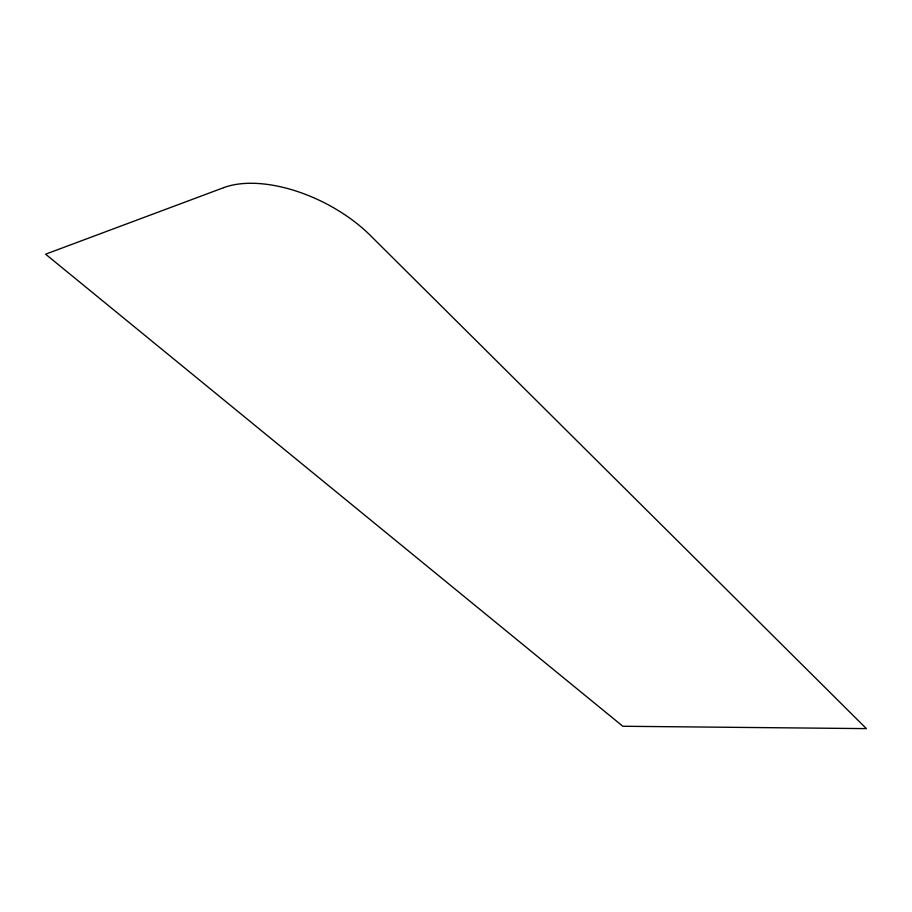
<?xml version="1.0" encoding="UTF-8"?>
<svg xmlns="http://www.w3.org/2000/svg" width="912" height="912" viewBox="0 0 912 912"><rect width="100%" height="100%" fill="white"/><g stroke="black" fill="none" stroke-linecap="round" stroke-linejoin="round"><path stroke-width="1.37" d="M223.782 187.621L45.6 254.186L622.828 726.26L866.4 728.62L370.34 235.433A107.456 57.148 26.9 0 0 223.782 187.621"/></g></svg>
